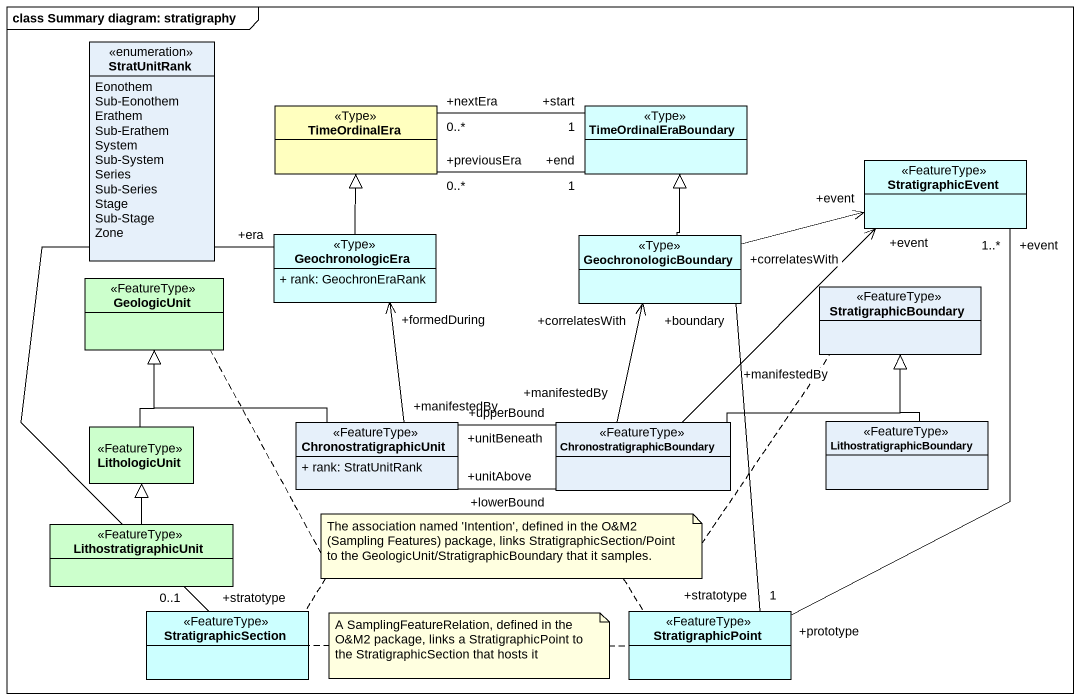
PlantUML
@startuml
mainframe class Summary diagram: stratigraphy
hide circle
hide empty members
skinparam classAttributeIconSize 0
enum StratUnitRank {
  Eonothem
  Sub-Eonothem
  Erathem
  Sub-Erathem
  System
  Sub-System
  Series
  Sub-Series
  Stage
  Sub-Stage
  Zone
}
class TimeOrdinalEra <<Type>> #FFFFBF
class TimeOrdinalEraBoundary <<Type>> #D5FFFF
class StratigraphicEvent <<FeatureType>> #D5FFFF
class GeochronologicEra <<Type>> #D5FFFF {
  + rank: GeochronEraRank
}
class GeochronologicBoundary <<Type>> #D5FFFF
class GeologicUnit <<FeatureType>> #CCFFCC
class StratigraphicBoundary <<FeatureType>>
class LithologicUnit <<FeatureType>> #CCFFCC
class ChronostratigraphicUnit <<FeatureType>> {
  + rank: StratUnitRank
}
class ChronostratigraphicBoundary <<FeatureType>>
class LithostratigraphicBoundary <<FeatureType>>
class LithostratigraphicUnit <<FeatureType>> #CCFFCC
class StratigraphicSection <<FeatureType>> #CCFFFF
class StratigraphicPoint <<FeatureType>> #CCFFFF
TimeOrdinalEraBoundary "+start\n1" -left- "+nextEra\n0..*" TimeOrdinalEra
TimeOrdinalEraBoundary "+end\n1" -left- "+previousEra\n0..*" TimeOrdinalEra
StratigraphicEvent "+event" <-left- "+correlatesWith" GeochronologicBoundary
StratigraphicEvent "+event" <-- "+manifestedBy" ChronostratigraphicBoundary
GeochronologicEra -up-|> TimeOrdinalEra
GeochronologicEra "+formedDuring" <-- "+manifestedBy" ChronostratigraphicUnit
GeochronologicEra "+era" -- "+stratotype\n0..1" StratigraphicSection
GeochronologicBoundary -up-|> TimeOrdinalEraBoundary
GeochronologicBoundary "+boundary" -- "+stratotype\n1" StratigraphicPoint
LithologicUnit -up-|> GeologicUnit
ChronostratigraphicUnit -up-|> GeologicUnit
ChronostratigraphicUnit "+unitAbove" -right- "+lowerBound" ChronostratigraphicBoundary
ChronostratigraphicUnit "+unitBeneath" -right- "+upperBound" ChronostratigraphicBoundary
ChronostratigraphicBoundary "+manifestedBy" -up-> "+correlatesWith" GeochronologicBoundary
ChronostratigraphicBoundary -right-|> StratigraphicBoundary
LithostratigraphicBoundary -up-|> StratigraphicBoundary
LithostratigraphicUnit -up-|> LithologicUnit
StratigraphicPoint "+prototype" -up- "+event\n1..*" StratigraphicEvent
note as N1
  The association named 'Intention', defined in the O&M2 (Sampling Features) package, links StratigraphicSection/Point to the GeologicUnit/StratigraphicBoundary that it samples.
end note
N1 .. GeologicUnit
N1 .. StratigraphicBoundary
N1 .. StratigraphicSection
N1 .. StratigraphicPoint
note as N2
  A SamplingFeatureRelation, defined in the O&M2 package, links a StratigraphicPoint to the StratigraphicSection that hosts it
end note
N2 .. StratigraphicSection
N2 .. StratigraphicPoint
@enduml
